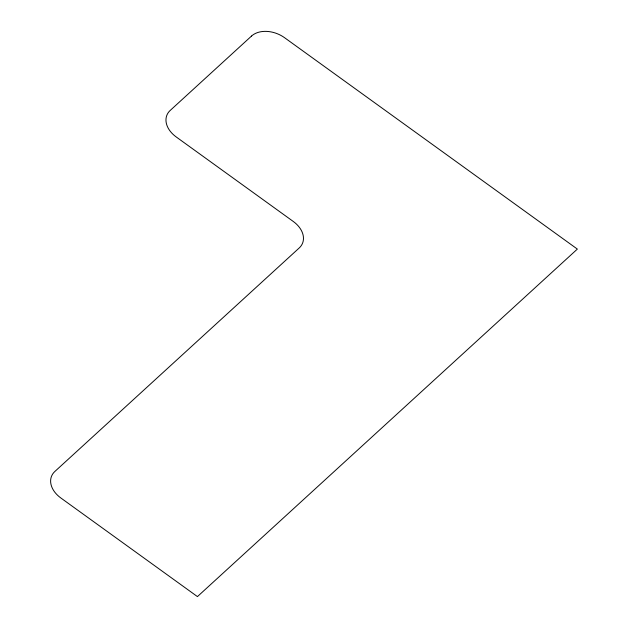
<?xml version="1.0" encoding="UTF-8"?>
<svg xmlns="http://www.w3.org/2000/svg" width="628" height="628" viewBox="0 0 628 628"><rect width="100%" height="100%" fill="white"/><g stroke="black" fill="none" stroke-linecap="round" stroke-linejoin="round"><path stroke-width="0.94" d="M251.538 36.039L170.204 110.434A24.68 17.545 22.6 0 0 176.17 136.92L293.268 221.464A24.68 17.545 22.6 0 1 299.226 247.958L54.856 471.479A24.68 17.545 22.6 0 0 60.822 497.965L197.435 596.6L577.36 249.088L284.61 37.735A24.68 17.545 22.6 0 0 251.538 36.039"/></g></svg>
